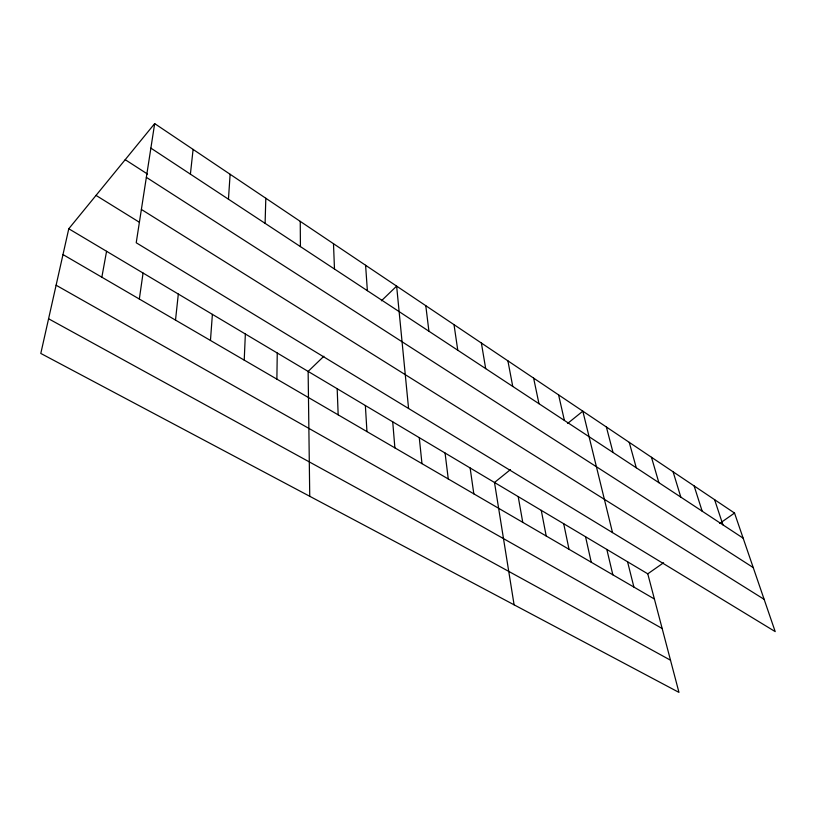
<?xml version="1.0" encoding="UTF-8"?>
<svg xmlns="http://www.w3.org/2000/svg" width="816" height="816" viewBox="0 0 816 816"><rect width="100%" height="100%" fill="white"/><g stroke="black" fill="none" stroke-linecap="round" stroke-linejoin="round"><path stroke-width="1.22" d="M276.879 379.144L277.256 353.012M265.098 223.339L265.812 198.247M244.219 360.121L245.361 334.009M228.449 199.206L230.122 174.277M210.457 340.456L212.395 314.364M175.511 320.107L178.316 294.056M190.403 174.155L193.096 149.41M139.332 299.033L143.065 273.044M154.673 123.604L136.221 242.76L775.2 631.604L734.533 513.06L154.673 123.604L68.779 228.766L40.8 353.44L678.973 692.396L647.771 573.832L68.779 228.766M101.847 277.205L106.57 251.297M323.901 356.225L308.132 371.423L309.743 496.281M381.398 300.808L396.637 286.12L408.571 408.49M510.418 469.639L494.496 482.491L514.1 604.819M567.681 423.402L582.828 411.172L612.51 532.603M647.771 573.832L663.592 562.754M719.702 523.444L734.533 513.06M48.583 318.77L670.507 660.205M56.11 285.223L662.153 628.483M62.985 254.572L654.401 599.015M96.023 195.401L139.434 222.289M141.382 209.447L764.123 599.332M146.35 177.337L753.239 567.589M125.205 159.681L147.512 174.063M150.878 148.124L743.141 538.162M714.602 499.678L722.935 524.861M694.13 485.928L702.168 511.183M673.098 471.801L680.819 497.117M651.474 457.276L658.869 482.664M629.238 442.343L636.276 467.782M606.37 426.982L613.02 452.472M627.565 561.785L633.899 587.071M606.829 549.433L612.847 574.811M558.593 394.893L564.397 420.444M585.551 536.744L591.233 562.224M533.623 378.124L538.968 403.696M563.703 523.729L569.027 549.29M541.263 510.347L546.21 536.01M507.899 360.845L512.744 386.427M518.201 496.607L522.76 522.342M481.379 343.036L485.683 368.608M454.022 324.656L457.766 350.227M470.128 467.966L473.821 493.843M445.067 453.023L448.27 478.961M425.789 305.694L428.92 331.235M419.271 437.651L421.974 463.651M392.72 421.821L394.883 447.872M365.599 265.271L367.373 290.69M365.364 405.521L366.955 431.603M333.489 243.709L334.489 269.035M337.181 388.732L338.171 414.834M300.247 221.381L300.421 246.605"/></g></svg>
